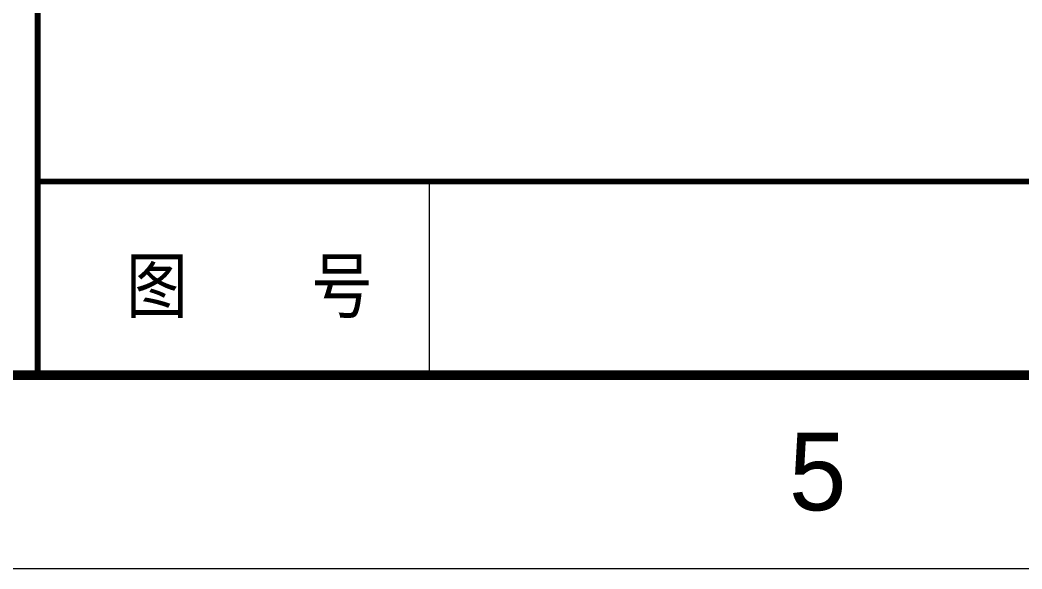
# Model space of a CAD drawing. Extents: x 148 to 221443, y -36682 to 6758.
# Drawn here: x 142041 to 143075, y -12718 to -12151 of the extents above; entities that cross this region are included whole.
import ezdxf
from ezdxf.enums import TextEntityAlignment as Align

# ---------------------------------------------------------------- set-up
doc = ezdxf.new("R2010")
doc.units = 0
doc.header["$LTSCALE"] = 10
doc.header["$MEASUREMENT"] = 0
doc.layers.add('2（细实线）', color=3, linetype='Continuous', lineweight=20)
doc.layers.add('图框层', color=7, linetype='Continuous', lineweight=15)
doc.styles.add('HZ', font='ROMS.SHX', dxfattribs={"width": 0.75, "bigfont": 'GBCBIG.SHX'})
doc.styles.add('tkhz2', font='')
doc.styles.get('tkhz2').set_extended_font_data('SimSun')

# ---------------------------------------------------------------- blocks, each defined once
blk = doc.blocks.new('a2')
at = {"layer": '图框层', "ltscale": 10}
blk.add_lwpolyline([(15311.086, 10126.742), (15905.086, 10126.742), (15905.086, 9706.742), (15311.086, 9706.742)], close=True, dxfattribs=at)
at = {"layer": '图框层', "ltscale": 10, "const_width": 0.5}
blk.add_lwpolyline([(15336.086, 10116.742), (15895.086, 10116.742), (15895.086, 9716.742), (15336.086, 9716.742)], close=True, dxfattribs=at)
at = {"style": 'HZ'}
blk.add_text('5', height=4, dxfattribs=at).set_placement((15755.336, 9711.742), align=Align.MIDDLE)

msp = doc.modelspace()

# ---------------------------------------------------------------- linework, layer by layer
at = {"layer": '图框层'}
msp.add_line((142463.4806, -12518.0222), (142463.4806, -12318.0222), dxfattribs=at)
at = {"layer": '图框层', "const_width": 6}
msp.add_lwpolyline([(142059.2063, -12518.0222), (145659.2063, -12518.0222), (145659.2063, -11838.0222), (142059.2063, -11838.0222)], close=True, dxfattribs=at)
msp.add_lwpolyline([(142059.2063, -12318.0222), (145659.2063, -12318.0222)], dxfattribs=at)

# ---------------------------------------------------------------- block references
at = {"layer": '2（细实线）', "xscale": 20, "yscale": 20, "zscale": 20}
msp.add_blockref('a2', (-172242.5207, -206852.8652), dxfattribs=at)

# ---------------------------------------------------------------- texts
at = {"layer": '图框层', "style": 'tkhz2', "width": 0.85}
msp.add_text('图    号', height=55, dxfattribs=at).set_placement((142277.8537, -12452.9989), align=Align.CENTER)

doc.saveas('drawing.dxf')
